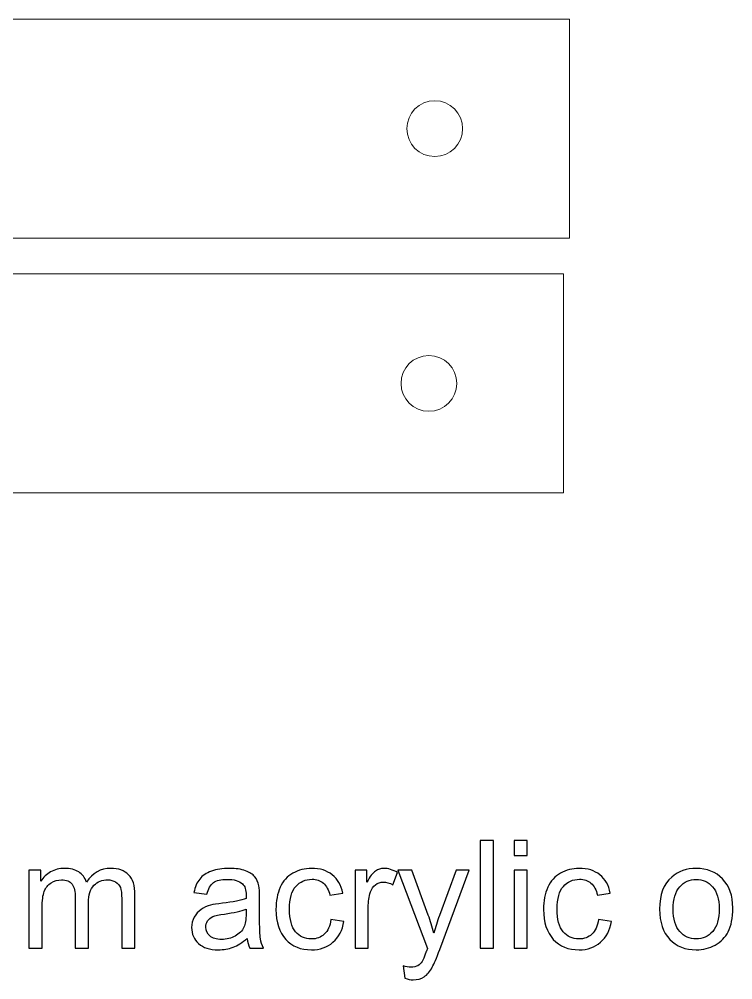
# Model space of a CAD drawing. Header units: inches. Extents: x -5.7 to 8.8, y -16.8 to -6.2.
# Drawn here: x -1.708 to 0.86, y -16.212 to -12.755 of the extents above; entities that cross this region are included whole.
import ezdxf

# ---------------------------------------------------------------- set-up
doc = ezdxf.new("R2010")
doc.units = ezdxf.units.IN
doc.header["$MEASUREMENT"] = 0
doc.layers.add('Layer 1', color=7, linetype='Continuous')

msp = doc.modelspace()

# ---------------------------------------------------------------- linework, layer by layer
at = {"layer": 'Layer 1', "lineweight": 18}
for points in [[(-5.6338, -12.7553), (-5.6338, -12.7553), (0.2717, -12.7553), (0.2717, -12.7553), (0.2717, -12.7553), (0.2717, -12.7553), (0.2717, -13.5427), (0.2717, -13.5427), (0.2717, -13.5427), (0.2717, -13.5427), (-5.6338, -13.5427), (-5.6338, -13.5427), (-5.6338, -13.5427), (-5.6338, -13.5427), (-5.6338, -12.7553), (-5.6338, -12.7553)], [(-0.1124, -13.149), (-0.1124, -13.2044), (-0.1573, -13.2494), (-0.2128, -13.2494), (-0.2128, -13.2494), (-0.2682, -13.2494), (-0.3132, -13.2044), (-0.3132, -13.149), (-0.3132, -13.149), (-0.3132, -13.0935), (-0.2682, -13.0486), (-0.2128, -13.0486), (-0.2128, -13.0486), (-0.1573, -13.0486), (-0.1124, -13.0935), (-0.1124, -13.149)], [(-5.6547, -13.6719), (-5.6547, -13.6719), (0.2508, -13.6719), (0.2508, -13.6719), (0.2508, -13.6719), (0.2508, -13.6719), (0.2508, -14.4593), (0.2508, -14.4593), (0.2508, -14.4593), (0.2508, -14.4593), (-5.6547, -14.4593), (-5.6547, -14.4593), (-5.6547, -14.4593), (-5.6547, -14.4593), (-5.6547, -13.6719), (-5.6547, -13.6719)], [(-0.1332, -14.0656), (-0.1332, -14.1211), (-0.1782, -14.166), (-0.2336, -14.166), (-0.2336, -14.166), (-0.2891, -14.166), (-0.334, -14.1211), (-0.334, -14.0656), (-0.334, -14.0656), (-0.334, -14.0102), (-0.2891, -13.9652), (-0.2336, -13.9652), (-0.2336, -13.9652), (-0.1782, -13.9652), (-0.1332, -14.0102), (-0.1332, -14.0656)]]:
    msp.add_open_spline(points, degree=3, knots=[0, 0, 0, 0, 0.2, 0.2, 0.2, 0.2, 0.4, 0.4, 0.4, 0.4, 0.6, 0.6, 0.6, 0.6, 1, 1, 1, 1], dxfattribs=at)
at = {"layer": 'Layer 1', "color": 250}
for points, knots in [([(-0.0489, -16.0978), (-0.0489, -16.0978), (-0.0489, -15.7099), (-0.0489, -15.7099), (-0.0489, -15.7099), (-0.0489, -15.7099), (-0.0012, -15.7099), (-0.0012, -15.7099), (-0.0012, -15.7099), (-0.0012, -15.7099), (-0.0012, -16.0978), (-0.0012, -16.0978), (-0.0012, -16.0978), (-0.0012, -16.0978), (-0.0489, -16.0978), (-0.0489, -16.0978)], [0, 0, 0, 0, 0.2, 0.2, 0.2, 0.2, 0.4, 0.4, 0.4, 0.4, 0.6, 0.6, 0.6, 0.6, 1, 1, 1, 1]), ([(0.0726, -15.7641), (0.0726, -15.7641), (0.0726, -15.7099), (0.0726, -15.7099), (0.0726, -15.7099), (0.0726, -15.7099), (0.1202, -15.7099), (0.1202, -15.7099), (0.1202, -15.7099), (0.1202, -15.7099), (0.1202, -15.7641), (0.1202, -15.7641), (0.1202, -15.7641), (0.1202, -15.7641), (0.0726, -15.7641), (0.0726, -15.7641)], [0, 0, 0, 0, 0.2, 0.2, 0.2, 0.2, 0.4, 0.4, 0.4, 0.4, 0.6, 0.6, 0.6, 0.6, 1, 1, 1, 1]), ([(-1.6728, -16.0978), (-1.6728, -16.0978), (-1.6728, -15.8166), (-1.6728, -15.8166), (-1.6728, -15.8166), (-1.6728, -15.8166), (-1.63, -15.8166), (-1.63, -15.8166), (-1.63, -15.8166), (-1.63, -15.8166), (-1.63, -15.8564), (-1.63, -15.8564), (-1.63, -15.8564), (-1.6212, -15.8426), (-1.6095, -15.8315), (-1.5949, -15.8232), (-1.5949, -15.8232), (-1.5802, -15.8148), (-1.5636, -15.8107), (-1.5449, -15.8107), (-1.5449, -15.8107), (-1.5242, -15.8107), (-1.5071, -15.815), (-1.4938, -15.8236), (-1.4938, -15.8236), (-1.4806, -15.8323), (-1.4712, -15.8443), (-1.4658, -15.8598), (-1.4658, -15.8598), (-1.4434, -15.827), (-1.4144, -15.8107), (-1.3786, -15.8107), (-1.3786, -15.8107), (-1.3507, -15.8107), (-1.3291, -15.8184), (-1.3141, -15.8338), (-1.3141, -15.8338), (-1.299, -15.8492), (-1.2914, -15.873), (-1.2914, -15.905), (-1.2914, -15.905), (-1.2914, -15.905), (-1.2914, -16.0978), (-1.2914, -16.0978), (-1.2914, -16.0978), (-1.2914, -16.0978), (-1.3391, -16.0978), (-1.3391, -16.0978), (-1.3391, -16.0978), (-1.3391, -16.0978), (-1.3391, -15.9208), (-1.3391, -15.9208), (-1.3391, -15.9208), (-1.3391, -15.9019), (-1.3407, -15.8881), (-1.3438, -15.8797), (-1.3438, -15.8797), (-1.3469, -15.8713), (-1.3525, -15.8647), (-1.3607, -15.8595), (-1.3607, -15.8595), (-1.3688, -15.8544), (-1.3784, -15.8518), (-1.3893, -15.8518), (-1.3893, -15.8518), (-1.4092, -15.8518), (-1.4256, -15.8584), (-1.4387, -15.8715), (-1.4387, -15.8715), (-1.4518, -15.8847), (-1.4583, -15.9057), (-1.4583, -15.9346), (-1.4583, -15.9346), (-1.4583, -15.9346), (-1.4583, -16.0978), (-1.4583, -16.0978), (-1.4583, -16.0978), (-1.4583, -16.0978), (-1.5059, -16.0978), (-1.5059, -16.0978), (-1.5059, -16.0978), (-1.5059, -16.0978), (-1.5059, -15.9153), (-1.5059, -15.9153), (-1.5059, -15.9153), (-1.5059, -15.8942), (-1.5098, -15.8783), (-1.5176, -15.8677), (-1.5176, -15.8677), (-1.5254, -15.8572), (-1.5381, -15.8518), (-1.5557, -15.8518), (-1.5557, -15.8518), (-1.569, -15.8518), (-1.5814, -15.8554), (-1.5928, -15.8624), (-1.5928, -15.8624), (-1.6042, -15.8694), (-1.6124, -15.8797), (-1.6175, -15.8934), (-1.6175, -15.8934), (-1.6226, -15.9069), (-1.6251, -15.9265), (-1.6251, -15.9521), (-1.6251, -15.9521), (-1.6251, -15.9521), (-1.6251, -16.0978), (-1.6251, -16.0978), (-1.6251, -16.0978), (-1.6251, -16.0978), (-1.6728, -16.0978), (-1.6728, -16.0978)], [0, 0, 0, 0, 0.034483, 0.034483, 0.034483, 0.034483, 0.068966, 0.068966, 0.068966, 0.068966, 0.103448, 0.103448, 0.103448, 0.103448, 0.137931, 0.137931, 0.137931, 0.137931, 0.172414, 0.172414, 0.172414, 0.172414, 0.206897, 0.206897, 0.206897, 0.206897, 0.241379, 0.241379, 0.241379, 0.241379, 0.275862, 0.275862, 0.275862, 0.275862, 0.310345, 0.310345, 0.310345, 0.310345, 0.344828, 0.344828, 0.344828, 0.344828, 0.37931, 0.37931, 0.37931, 0.37931, 0.413793, 0.413793, 0.413793, 0.413793, 0.448276, 0.448276, 0.448276, 0.448276, 0.482759, 0.482759, 0.482759, 0.482759, 0.517241, 0.517241, 0.517241, 0.517241, 0.551724, 0.551724, 0.551724, 0.551724, 0.586207, 0.586207, 0.586207, 0.586207, 0.62069, 0.62069, 0.62069, 0.62069, 0.655172, 0.655172, 0.655172, 0.655172, 0.689655, 0.689655, 0.689655, 0.689655, 0.724138, 0.724138, 0.724138, 0.724138, 0.758621, 0.758621, 0.758621, 0.758621, 0.793103, 0.793103, 0.793103, 0.793103, 0.827586, 0.827586, 0.827586, 0.827586, 0.862069, 0.862069, 0.862069, 0.862069, 0.896552, 0.896552, 0.896552, 0.896552, 0.931034, 0.931034, 0.931034, 0.931034, 1, 1, 1, 1]), ([(-0.8874, -16.0626), (-0.9051, -16.0776), (-0.9222, -16.0882), (-0.9385, -16.0944), (-0.9385, -16.0944), (-0.9549, -16.1006), (-0.9724, -16.1037), (-0.9912, -16.1037), (-0.9912, -16.1037), (-1.0221, -16.1037), (-1.0458, -16.0962), (-1.0624, -16.0811), (-1.0624, -16.0811), (-1.079, -16.0662), (-1.0873, -16.0469), (-1.0873, -16.0236), (-1.0873, -16.0236), (-1.0873, -16.0098), (-1.0842, -15.9973), (-1.0779, -15.9859), (-1.0779, -15.9859), (-1.0716, -15.9745), (-1.0634, -15.9655), (-1.0533, -15.9586), (-1.0533, -15.9586), (-1.0431, -15.9518), (-1.0317, -15.9465), (-1.019, -15.943), (-1.019, -15.943), (-1.0096, -15.9406), (-0.9954, -15.9382), (-0.9766, -15.9359), (-0.9766, -15.9359), (-0.9381, -15.9314), (-0.9097, -15.9259), (-0.8915, -15.9196), (-0.8915, -15.9196), (-0.8913, -15.9131), (-0.8912, -15.9089), (-0.8912, -15.9072), (-0.8912, -15.9072), (-0.8912, -15.8879), (-0.8958, -15.8742), (-0.9048, -15.8663), (-0.9048, -15.8663), (-0.917, -15.8555), (-0.9351, -15.8502), (-0.9591, -15.8502), (-0.9591, -15.8502), (-0.9816, -15.8502), (-0.9982, -15.8542), (-1.0089, -15.862), (-1.0089, -15.862), (-1.0196, -15.8699), (-1.0275, -15.8838), (-1.0326, -15.9038), (-1.0326, -15.9038), (-1.0326, -15.9038), (-1.0792, -15.8973), (-1.0792, -15.8973), (-1.0792, -15.8973), (-1.075, -15.8774), (-1.068, -15.8612), (-1.0583, -15.849), (-1.0583, -15.849), (-1.0485, -15.8367), (-1.0344, -15.8273), (-1.016, -15.8206), (-1.016, -15.8206), (-0.9977, -15.814), (-0.9763, -15.8107), (-0.9521, -15.8107), (-0.9521, -15.8107), (-0.9281, -15.8107), (-0.9085, -15.8135), (-0.8934, -15.8192), (-0.8934, -15.8192), (-0.8784, -15.8249), (-0.8673, -15.8319), (-0.8603, -15.8405), (-0.8603, -15.8405), (-0.8532, -15.849), (-0.8483, -15.8599), (-0.8454, -15.873), (-0.8454, -15.873), (-0.8438, -15.8811), (-0.843, -15.8957), (-0.843, -15.9168), (-0.843, -15.9168), (-0.843, -15.9168), (-0.843, -15.9799), (-0.843, -15.9799), (-0.843, -15.9799), (-0.843, -16.0241), (-0.842, -16.052), (-0.8401, -16.0638), (-0.8401, -16.0638), (-0.8382, -16.0756), (-0.8342, -16.0869), (-0.8284, -16.0978), (-0.8284, -16.0978), (-0.8284, -16.0978), (-0.8782, -16.0978), (-0.8782, -16.0978), (-0.8782, -16.0978), (-0.883, -16.0877), (-0.8861, -16.076), (-0.8874, -16.0626)], [0, 0, 0, 0, 0.035714, 0.035714, 0.035714, 0.035714, 0.071429, 0.071429, 0.071429, 0.071429, 0.107143, 0.107143, 0.107143, 0.107143, 0.142857, 0.142857, 0.142857, 0.142857, 0.178571, 0.178571, 0.178571, 0.178571, 0.214286, 0.214286, 0.214286, 0.214286, 0.25, 0.25, 0.25, 0.25, 0.285714, 0.285714, 0.285714, 0.285714, 0.321429, 0.321429, 0.321429, 0.321429, 0.357143, 0.357143, 0.357143, 0.357143, 0.392857, 0.392857, 0.392857, 0.392857, 0.428571, 0.428571, 0.428571, 0.428571, 0.464286, 0.464286, 0.464286, 0.464286, 0.5, 0.5, 0.5, 0.5, 0.535714, 0.535714, 0.535714, 0.535714, 0.571429, 0.571429, 0.571429, 0.571429, 0.607143, 0.607143, 0.607143, 0.607143, 0.642857, 0.642857, 0.642857, 0.642857, 0.678571, 0.678571, 0.678571, 0.678571, 0.714286, 0.714286, 0.714286, 0.714286, 0.75, 0.75, 0.75, 0.75, 0.785714, 0.785714, 0.785714, 0.785714, 0.821429, 0.821429, 0.821429, 0.821429, 0.857143, 0.857143, 0.857143, 0.857143, 0.892857, 0.892857, 0.892857, 0.892857, 0.928571, 0.928571, 0.928571, 0.928571, 1, 1, 1, 1]), ([(-0.5862, -15.9948), (-0.5862, -15.9948), (-0.5396, -16.0013), (-0.5396, -16.0013), (-0.5396, -16.0013), (-0.5448, -16.0334), (-0.5578, -16.0584), (-0.5788, -16.0765), (-0.5788, -16.0765), (-0.5998, -16.0947), (-0.6257, -16.1037), (-0.6563, -16.1037), (-0.6563, -16.1037), (-0.6947, -16.1037), (-0.7256, -16.0912), (-0.7489, -16.0661), (-0.7489, -16.0661), (-0.7723, -16.041), (-0.7839, -16.005), (-0.7839, -15.9583), (-0.7839, -15.9583), (-0.7839, -15.9279), (-0.7788, -15.9015), (-0.7688, -15.8787), (-0.7688, -15.8787), (-0.7588, -15.8561), (-0.7435, -15.839), (-0.723, -15.8277), (-0.723, -15.8277), (-0.7025, -15.8164), (-0.6802, -15.8107), (-0.656, -15.8107), (-0.656, -15.8107), (-0.6256, -15.8107), (-0.6005, -15.8184), (-0.5812, -15.8338), (-0.5812, -15.8338), (-0.5618, -15.8492), (-0.5494, -15.8712), (-0.5439, -15.8995), (-0.5439, -15.8995), (-0.5439, -15.8995), (-0.59, -15.9066), (-0.59, -15.9066), (-0.59, -15.9066), (-0.5944, -15.8877), (-0.6022, -15.8735), (-0.6135, -15.8639), (-0.6135, -15.8639), (-0.6246, -15.8545), (-0.6382, -15.8497), (-0.6541, -15.8497), (-0.6541, -15.8497), (-0.6781, -15.8497), (-0.6976, -15.8583), (-0.7127, -15.8754), (-0.7127, -15.8754), (-0.7277, -15.8926), (-0.7351, -15.9197), (-0.7351, -15.9569), (-0.7351, -15.9569), (-0.7351, -15.9947), (-0.7279, -16.022), (-0.7135, -16.0391), (-0.7135, -16.0391), (-0.6989, -16.0561), (-0.6801, -16.0647), (-0.6569, -16.0647), (-0.6569, -16.0647), (-0.6381, -16.0647), (-0.6225, -16.059), (-0.61, -16.0476), (-0.61, -16.0476), (-0.5975, -16.0362), (-0.5895, -16.0186), (-0.5862, -15.9948)], [0, 0, 0, 0, 0.05, 0.05, 0.05, 0.05, 0.1, 0.1, 0.1, 0.1, 0.15, 0.15, 0.15, 0.15, 0.2, 0.2, 0.2, 0.2, 0.25, 0.25, 0.25, 0.25, 0.3, 0.3, 0.3, 0.3, 0.35, 0.35, 0.35, 0.35, 0.4, 0.4, 0.4, 0.4, 0.45, 0.45, 0.45, 0.45, 0.5, 0.5, 0.5, 0.5, 0.55, 0.55, 0.55, 0.55, 0.6, 0.6, 0.6, 0.6, 0.65, 0.65, 0.65, 0.65, 0.7, 0.7, 0.7, 0.7, 0.75, 0.75, 0.75, 0.75, 0.8, 0.8, 0.8, 0.8, 0.85, 0.85, 0.85, 0.85, 0.9, 0.9, 0.9, 0.9, 1, 1, 1, 1]), ([(-0.4995, -16.0978), (-0.4995, -16.0978), (-0.4995, -15.8166), (-0.4995, -15.8166), (-0.4995, -15.8166), (-0.4995, -15.8166), (-0.4567, -15.8166), (-0.4567, -15.8166), (-0.4567, -15.8166), (-0.4567, -15.8166), (-0.4567, -15.8597), (-0.4567, -15.8597), (-0.4567, -15.8597), (-0.4458, -15.8397), (-0.4357, -15.8266), (-0.4264, -15.8202), (-0.4264, -15.8202), (-0.4171, -15.8138), (-0.4069, -15.8107), (-0.3958, -15.8107), (-0.3958, -15.8107), (-0.3797, -15.8107), (-0.3634, -15.8157), (-0.3468, -15.8258), (-0.3468, -15.8258), (-0.3468, -15.8258), (-0.3638, -15.8697), (-0.3638, -15.8697), (-0.3638, -15.8697), (-0.3753, -15.8632), (-0.3869, -15.86), (-0.3984, -15.86), (-0.3984, -15.86), (-0.4088, -15.86), (-0.4181, -15.8631), (-0.4263, -15.8694), (-0.4263, -15.8694), (-0.4345, -15.8756), (-0.4404, -15.8843), (-0.4439, -15.8954), (-0.4439, -15.8954), (-0.4492, -15.9122), (-0.4519, -15.9307), (-0.4519, -15.9509), (-0.4519, -15.9509), (-0.4519, -15.9509), (-0.4519, -16.0978), (-0.4519, -16.0978), (-0.4519, -16.0978), (-0.4519, -16.0978), (-0.4995, -16.0978), (-0.4995, -16.0978)], [0, 0, 0, 0, 0.071429, 0.071429, 0.071429, 0.071429, 0.142857, 0.142857, 0.142857, 0.142857, 0.214286, 0.214286, 0.214286, 0.214286, 0.285714, 0.285714, 0.285714, 0.285714, 0.357143, 0.357143, 0.357143, 0.357143, 0.428571, 0.428571, 0.428571, 0.428571, 0.5, 0.5, 0.5, 0.5, 0.571429, 0.571429, 0.571429, 0.571429, 0.642857, 0.642857, 0.642857, 0.642857, 0.714286, 0.714286, 0.714286, 0.714286, 0.785714, 0.785714, 0.785714, 0.785714, 0.857143, 0.857143, 0.857143, 0.857143, 1, 1, 1, 1]), ([(-0.3208, -16.2058), (-0.3208, -16.2058), (-0.3262, -16.1618), (-0.3262, -16.1618), (-0.3262, -16.1618), (-0.3157, -16.1646), (-0.3067, -16.166), (-0.2989, -16.166), (-0.2989, -16.166), (-0.2883, -16.166), (-0.2798, -16.1642), (-0.2735, -16.1607), (-0.2735, -16.1607), (-0.2671, -16.1572), (-0.2618, -16.1522), (-0.2578, -16.1459), (-0.2578, -16.1459), (-0.2548, -16.1411), (-0.2499, -16.1293), (-0.2432, -16.1103), (-0.2432, -16.1103), (-0.2423, -16.1077), (-0.241, -16.1038), (-0.239, -16.0987), (-0.239, -16.0987), (-0.239, -16.0987), (-0.3457, -15.8166), (-0.3457, -15.8166), (-0.3457, -15.8166), (-0.3457, -15.8166), (-0.2948, -15.8166), (-0.2948, -15.8166), (-0.2948, -15.8166), (-0.2948, -15.8166), (-0.2361, -15.979), (-0.2361, -15.979), (-0.2361, -15.979), (-0.2284, -15.9994), (-0.2217, -16.0211), (-0.2156, -16.0439), (-0.2156, -16.0439), (-0.2101, -16.0225), (-0.2036, -16.0013), (-0.196, -15.9806), (-0.196, -15.9806), (-0.196, -15.9806), (-0.1361, -15.8166), (-0.1361, -15.8166), (-0.1361, -15.8166), (-0.1361, -15.8166), (-0.0885, -15.8166), (-0.0885, -15.8166), (-0.0885, -15.8166), (-0.0885, -15.8166), (-0.1948, -16.1026), (-0.1948, -16.1026), (-0.1948, -16.1026), (-0.2062, -16.1334), (-0.2152, -16.1545), (-0.2216, -16.1662), (-0.2216, -16.1662), (-0.2301, -16.1818), (-0.2398, -16.1933), (-0.2507, -16.2006), (-0.2507, -16.2006), (-0.2617, -16.2079), (-0.2748, -16.2115), (-0.29, -16.2115), (-0.29, -16.2115), (-0.2992, -16.2115), (-0.3095, -16.2096), (-0.3208, -16.2058)], [0, 0, 0, 0, 0.052632, 0.052632, 0.052632, 0.052632, 0.105263, 0.105263, 0.105263, 0.105263, 0.157895, 0.157895, 0.157895, 0.157895, 0.210526, 0.210526, 0.210526, 0.210526, 0.263158, 0.263158, 0.263158, 0.263158, 0.315789, 0.315789, 0.315789, 0.315789, 0.368421, 0.368421, 0.368421, 0.368421, 0.421053, 0.421053, 0.421053, 0.421053, 0.473684, 0.473684, 0.473684, 0.473684, 0.526316, 0.526316, 0.526316, 0.526316, 0.578947, 0.578947, 0.578947, 0.578947, 0.631579, 0.631579, 0.631579, 0.631579, 0.684211, 0.684211, 0.684211, 0.684211, 0.736842, 0.736842, 0.736842, 0.736842, 0.789474, 0.789474, 0.789474, 0.789474, 0.842105, 0.842105, 0.842105, 0.842105, 0.894737, 0.894737, 0.894737, 0.894737, 1, 1, 1, 1]), ([(0.0726, -16.0978), (0.0726, -16.0978), (0.0726, -15.8166), (0.0726, -15.8166), (0.0726, -15.8166), (0.0726, -15.8166), (0.1202, -15.8166), (0.1202, -15.8166), (0.1202, -15.8166), (0.1202, -15.8166), (0.1202, -16.0978), (0.1202, -16.0978), (0.1202, -16.0978), (0.1202, -16.0978), (0.0726, -16.0978), (0.0726, -16.0978)], [0, 0, 0, 0, 0.2, 0.2, 0.2, 0.2, 0.4, 0.4, 0.4, 0.4, 0.6, 0.6, 0.6, 0.6, 1, 1, 1, 1]), ([(0.3765, -15.9948), (0.3765, -15.9948), (0.4231, -16.0013), (0.4231, -16.0013), (0.4231, -16.0013), (0.418, -16.0334), (0.405, -16.0584), (0.3839, -16.0765), (0.3839, -16.0765), (0.3629, -16.0947), (0.337, -16.1037), (0.3064, -16.1037), (0.3064, -16.1037), (0.268, -16.1037), (0.2371, -16.0912), (0.2138, -16.0661), (0.2138, -16.0661), (0.1905, -16.041), (0.1788, -16.005), (0.1788, -15.9583), (0.1788, -15.9583), (0.1788, -15.9279), (0.1839, -15.9015), (0.1939, -15.8787), (0.1939, -15.8787), (0.2039, -15.8561), (0.2192, -15.839), (0.2397, -15.8277), (0.2397, -15.8277), (0.2602, -15.8164), (0.2825, -15.8107), (0.3067, -15.8107), (0.3067, -15.8107), (0.3372, -15.8107), (0.3622, -15.8184), (0.3815, -15.8338), (0.3815, -15.8338), (0.4009, -15.8492), (0.4134, -15.8712), (0.4188, -15.8995), (0.4188, -15.8995), (0.4188, -15.8995), (0.3727, -15.9066), (0.3727, -15.9066), (0.3727, -15.9066), (0.3683, -15.8877), (0.3605, -15.8735), (0.3493, -15.8639), (0.3493, -15.8639), (0.3381, -15.8545), (0.3245, -15.8497), (0.3086, -15.8497), (0.3086, -15.8497), (0.2846, -15.8497), (0.2651, -15.8583), (0.25, -15.8754), (0.25, -15.8754), (0.2351, -15.8926), (0.2276, -15.9197), (0.2276, -15.9569), (0.2276, -15.9569), (0.2276, -15.9947), (0.2348, -16.022), (0.2492, -16.0391), (0.2492, -16.0391), (0.2638, -16.0561), (0.2826, -16.0647), (0.3058, -16.0647), (0.3058, -16.0647), (0.3246, -16.0647), (0.3402, -16.059), (0.3527, -16.0476), (0.3527, -16.0476), (0.3652, -16.0362), (0.3732, -16.0186), (0.3765, -15.9948)], [0, 0, 0, 0, 0.05, 0.05, 0.05, 0.05, 0.1, 0.1, 0.1, 0.1, 0.15, 0.15, 0.15, 0.15, 0.2, 0.2, 0.2, 0.2, 0.25, 0.25, 0.25, 0.25, 0.3, 0.3, 0.3, 0.3, 0.35, 0.35, 0.35, 0.35, 0.4, 0.4, 0.4, 0.4, 0.45, 0.45, 0.45, 0.45, 0.5, 0.5, 0.5, 0.5, 0.55, 0.55, 0.55, 0.55, 0.6, 0.6, 0.6, 0.6, 0.65, 0.65, 0.65, 0.65, 0.7, 0.7, 0.7, 0.7, 0.75, 0.75, 0.75, 0.75, 0.8, 0.8, 0.8, 0.8, 0.85, 0.85, 0.85, 0.85, 0.9, 0.9, 0.9, 0.9, 1, 1, 1, 1]), ([(0.5963, -15.9572), (0.5963, -15.9053), (0.6108, -15.8668), (0.6398, -15.8418), (0.6398, -15.8418), (0.6639, -15.8211), (0.6934, -15.8107), (0.7281, -15.8107), (0.7281, -15.8107), (0.7667, -15.8107), (0.7983, -15.8233), (0.8229, -15.8486), (0.8229, -15.8486), (0.8473, -15.8738), (0.8596, -15.9087), (0.8596, -15.9532), (0.8596, -15.9532), (0.8596, -15.9893), (0.8542, -16.0177), (0.8433, -16.0384), (0.8433, -16.0384), (0.8325, -16.059), (0.8167, -16.0751), (0.7959, -16.0866), (0.7959, -16.0866), (0.7753, -16.098), (0.7526, -16.1037), (0.7281, -16.1037), (0.7281, -16.1037), (0.6888, -16.1037), (0.657, -16.0912), (0.6327, -16.066), (0.6327, -16.066), (0.6084, -16.0408), (0.5963, -16.0045), (0.5963, -15.9572)], [0, 0, 0, 0, 0.1, 0.1, 0.1, 0.1, 0.2, 0.2, 0.2, 0.2, 0.3, 0.3, 0.3, 0.3, 0.4, 0.4, 0.4, 0.4, 0.5, 0.5, 0.5, 0.5, 0.6, 0.6, 0.6, 0.6, 0.7, 0.7, 0.7, 0.7, 0.8, 0.8, 0.8, 0.8, 1, 1, 1, 1]), ([(0.6451, -15.9573), (0.6451, -15.9932), (0.6529, -16.0201), (0.6687, -16.0379), (0.6687, -16.0379), (0.6845, -16.0558), (0.7042, -16.0647), (0.7281, -16.0647), (0.7281, -16.0647), (0.7518, -16.0647), (0.7715, -16.0558), (0.7873, -16.0378), (0.7873, -16.0378), (0.803, -16.0199), (0.8108, -15.9925), (0.8108, -15.9558), (0.8108, -15.9558), (0.8108, -15.9211), (0.8029, -15.8948), (0.7871, -15.877), (0.7871, -15.877), (0.7713, -15.8592), (0.7516, -15.8502), (0.7281, -15.8502), (0.7281, -15.8502), (0.7042, -15.8502), (0.6845, -15.8591), (0.6687, -15.8769), (0.6687, -15.8769), (0.6529, -15.8946), (0.6451, -15.9214), (0.6451, -15.9573)], [0, 0, 0, 0, 0.111111, 0.111111, 0.111111, 0.111111, 0.222222, 0.222222, 0.222222, 0.222222, 0.333333, 0.333333, 0.333333, 0.333333, 0.444444, 0.444444, 0.444444, 0.444444, 0.555556, 0.555556, 0.555556, 0.555556, 0.666667, 0.666667, 0.666667, 0.666667, 0.777778, 0.777778, 0.777778, 0.777778, 1, 1, 1, 1]), ([(-0.8912, -15.9569), (-0.9086, -15.964), (-0.9346, -15.9699), (-0.9692, -15.9748), (-0.9692, -15.9748), (-0.9889, -15.9776), (-1.0028, -15.9808), (-1.0109, -15.9843), (-1.0109, -15.9843), (-1.0191, -15.9878), (-1.0253, -15.9929), (-1.0297, -15.9996), (-1.0297, -15.9996), (-1.0341, -16.0064), (-1.0364, -16.0139), (-1.0364, -16.0222), (-1.0364, -16.0222), (-1.0364, -16.0347), (-1.0316, -16.0453), (-1.022, -16.0537), (-1.022, -16.0537), (-1.0123, -16.0621), (-0.9982, -16.0663), (-0.9797, -16.0663), (-0.9797, -16.0663), (-0.9614, -16.0663), (-0.945, -16.0624), (-0.9307, -16.0543), (-0.9307, -16.0543), (-0.9164, -16.0464), (-0.9059, -16.0355), (-0.8992, -16.0217), (-0.8992, -16.0217), (-0.894, -16.0109), (-0.8915, -15.9951), (-0.8915, -15.9743), (-0.8915, -15.9743), (-0.8915, -15.9743), (-0.8912, -15.9569), (-0.8912, -15.9569)], [0, 0, 0, 0, 0.090909, 0.090909, 0.090909, 0.090909, 0.181818, 0.181818, 0.181818, 0.181818, 0.272727, 0.272727, 0.272727, 0.272727, 0.363636, 0.363636, 0.363636, 0.363636, 0.454545, 0.454545, 0.454545, 0.454545, 0.545455, 0.545455, 0.545455, 0.545455, 0.636364, 0.636364, 0.636364, 0.636364, 0.727273, 0.727273, 0.727273, 0.727273, 0.818182, 0.818182, 0.818182, 0.818182, 1, 1, 1, 1])]:
    msp.add_open_spline(points, degree=3, knots=knots, dxfattribs=at)

doc.saveas('drawing.dxf')
